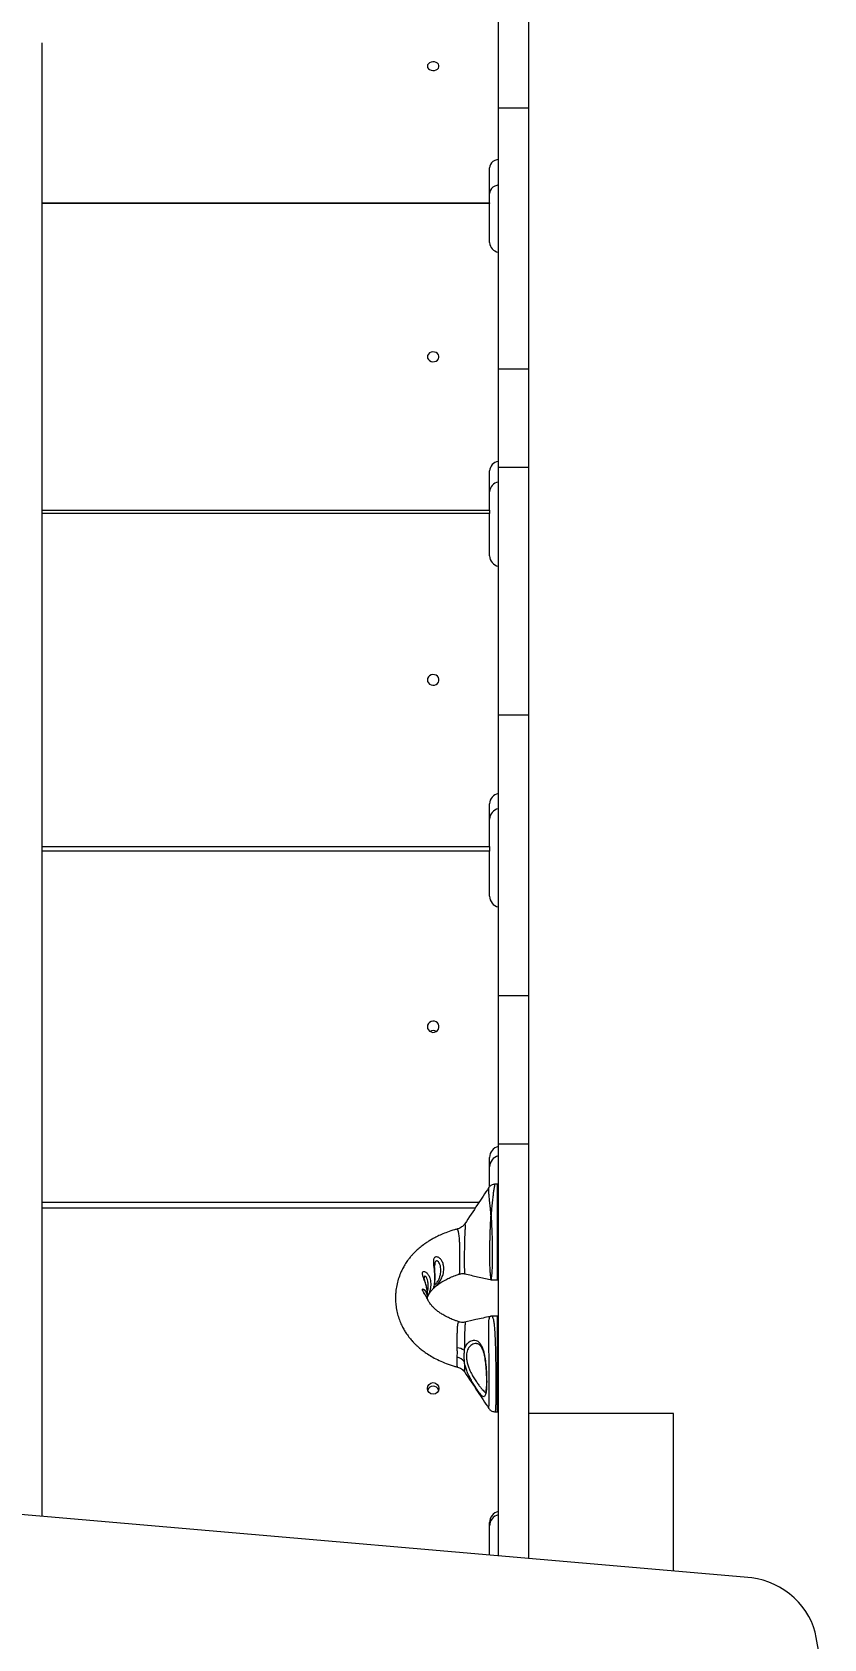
# Model space of a CAD drawing. Header units: millimetres. Extents: x -5906 to 5457, y -5155 to 4356.
# Drawn here: x 402 to 949, y 1171 to 2281 of the extents above; entities that cross this region are included whole.
import ezdxf

# ---------------------------------------------------------------- set-up
doc = ezdxf.new("R2010")
doc.units = ezdxf.units.MM
doc.layers.add('DIKOM_ОБЪЕКТ', color=7, linetype='Continuous')
doc.layers.add('DIKOM_РАЗМЕР_ОБЪЕКТА', color=7, linetype='Continuous')
doc.styles.add('style1', font='arial.ttf', dxfattribs={"width": 0.8})
doc.dimstyles.new('1-50', dxfattribs={"dimtxt": 300, "dimasz": 200, "dimexe": 100, "dimexo": 0, "dimgap": 100, "dimtad": 1, "dimtxsty": 'style1', "dimcen": 200, "dimclrd": 7, "dimclre": 7, "dimclrt": 7, "dimadec": 1, "dimazin": 2, "dimtfac": 1, "dimtmove": 0, "dimatfit": 2, "dimfxl": 0, "dimlwd": 25, "dimlwe": 18, "dimarcsym": 0})

# ---------------------------------------------------------------- blocks, each defined once
blk = doc.blocks.new('*D9')
at = {"layer": 'Defpoints', "color": 0, "transparency": 16777216}
for p in [(744.7, 2856.5), (-4941.7, -2428.9), (82.6, -2428.9)]:
    blk.add_point(p, dxfattribs=at)
at = {"layer": 'DIKOM_РАЗМЕР_ОБЪЕКТА', "color": 7, "lineweight": 18, "transparency": 16777216}
for p, q in [((744.7, 2856.5), (-5041.7, 2856.5)), ((82.6, -2428.9), (-5041.7, -2428.9))]:
    blk.add_line(p, q, dxfattribs=at)
at = {"layer": 'DIKOM_РАЗМЕР_ОБЪЕКТА', "color": 7, "lineweight": 25, "transparency": 16777216}
blk.add_line((-4941.7, 2656.5), (-4941.7, -2228.9), dxfattribs=at)
at = {"layer": 'DIKOM_РАЗМЕР_ОБЪЕКТА', "color": 7, "transparency": 16777216}
for points in [[(-4975.1, 2656.5), (-4908.4, 2656.5), (-4941.7, 2856.5)], [(-4975.1, -2228.9), (-4908.4, -2228.9), (-4941.7, -2428.9)]]:
    blk.add_solid(points, dxfattribs=at)
at = {"layer": 'DIKOM_РАЗМЕР_ОБЪЕКТА', "color": 7, "transparency": 16777216, "insert": (-5195, 213.8), "char_height": 300, "attachment_point": 5, "rotation": 90, "style": 'style1'}
blk.add_mtext('5300', dxfattribs=at)

msp = doc.modelspace()

# ---------------------------------------------------------------- linework, layer by layer
at = {"layer": 'DIKOM_ОБЪЕКТ', "color": 7, "linetype": 'Continuous', "lineweight": 15}
for p, q in [((723.723, 2288.014), (723.723, 2227.972)), ((744.723, 2288.014), (744.723, 2227.972)), ((744.723, 2227.972), (723.723, 2227.972)), ((723.723, 2227.972), (723.723, 2047.834)), ((744.723, 2227.972), (744.723, 2047.834)), ((717.723, 2162.69), (717.723, 2186.84)), ((408.608, 2162.69), (717.723, 2162.69)), ((717.723, 2162.286), (408.608, 2162.286)), ((717.723, 2162.69), (717.723, 2162.286)), ((717.723, 2135.149), (717.723, 2162.286)), ((744.723, 2047.834), (723.723, 2047.834)), ((723.723, 2047.834), (723.723, 1979.883)), ((744.723, 2047.834), (744.723, 1979.883)), ((717.723, 1950.274), (717.723, 1977.412)), ((744.723, 1979.883), (723.723, 1979.883)), ((723.723, 1979.883), (723.723, 1808.679)), ((744.723, 1979.883), (744.723, 1808.679)), ((408.571, 1950.274), (717.723, 1950.274)), ((717.723, 1948.126), (408.571, 1948.126)), ((717.723, 1950.274), (717.723, 1948.126)), ((717.723, 1918.67), (717.723, 1948.126)), ((744.723, 1808.679), (723.723, 1808.679)), ((723.723, 1808.679), (723.723, 1614.709)), ((744.723, 1808.679), (744.723, 1614.709)), ((717.723, 1718), (717.723, 1747.456)), ((717.723, 1714.755), (408.535, 1714.755)), ((408.536, 1718), (717.723, 1718)), ((717.723, 1718), (717.723, 1714.755)), ((717.723, 1683.705), (717.723, 1714.755)), ((744.723, 1614.709), (723.723, 1614.709)), ((723.723, 1614.709), (723.723, 1512.239)), ((744.723, 1614.709), (744.723, 1512.239)), ((744.723, 1512.239), (723.723, 1512.239)), ((723.723, 1512.239), (723.723, 1227.856)), ((744.723, 1512.239), (744.723, 1226.033)), ((717.723, 1482.99), (717.723, 1503.23)), ((723.223, 1484.644), (721.449, 1484.644)), ((723.223, 1418.644), (723.223, 1484.644)), ((408.531, 1472.181), (710.445, 1472.181)), ((707.746, 1468.123), (408.531, 1468.123)), ((695.558, 1453.75), (695.544, 1453.768)), ((696.664, 1422.651), (696.693, 1422.684)), ((700.647, 1422.766), (700.666, 1422.751)), ((718.723, 1419.619), (718.723, 1419.577)), ((719.316, 1418.644), (723.223, 1418.644)), ((674.669, 1406.213), (674.687, 1406.592)), ((700.657, 1389.322), (700.668, 1389.327)), ((723.223, 1393.509), (719.314, 1393.509)), ((723.223, 1327.509), (723.223, 1393.509)), ((700.553, 1354.878), (700.563, 1354.869)), ((721.444, 1327.509), (723.223, 1327.509)), ((844.723, 1326.268), (744.723, 1326.268)), ((844.723, 1217.354), (844.723, 1326.268)), ((898.902, 1212.652), (109.237, 1281.188)), ((717.723, 1228.377), (717.723, 1250.952))]:
    msp.add_line(p, q, dxfattribs=at)
at = {"layer": 'DIKOM_ОБЪЕКТ', "color": 7, "linetype": 'Continuous', "lineweight": 15, "flags": 128}
for points in [[(674.723, 2257.028), (674.901, 2256.138), (675.418, 2255.328), (676.229, 2254.668), (677.262, 2254.218), (678.424, 2254.018), (679.613, 2254.085), (680.723, 2254.414), (681.655, 2254.975), (682.327, 2255.718), (682.679, 2256.578), (682.679, 2257.478), (682.327, 2258.338), (681.655, 2259.082), (680.723, 2259.643), (679.613, 2259.971), (678.424, 2260.039), (677.262, 2259.838), (676.229, 2259.388), (675.418, 2258.729), (674.901, 2257.918), (674.723, 2257.028)], [(723.723, 2192.686), (722.662, 2192.418), (721.279, 2191.86), (720.066, 2191.11), (719.072, 2190.195), (718.332, 2189.151), (717.877, 2188.018), (717.723, 2186.84)], [(723.723, 2174.973), (722.662, 2174.705), (721.279, 2174.147), (720.066, 2173.396), (719.072, 2172.481), (718.332, 2171.437), (717.877, 2170.305), (717.723, 2169.127)], [(674.723, 2056.28), (674.901, 2055.28), (675.418, 2054.369), (676.229, 2053.628), (677.262, 2053.123), (678.424, 2052.898), (679.613, 2052.973), (680.723, 2053.342), (681.655, 2053.973), (682.327, 2054.808), (682.679, 2055.775), (682.679, 2056.786), (682.327, 2057.752), (681.655, 2058.587), (680.723, 2059.218), (679.613, 2059.587), (678.424, 2059.663), (677.262, 2059.438), (676.229, 2058.932), (675.418, 2058.191), (674.901, 2057.28), (674.723, 2056.28)], [(674.723, 1833.063), (674.901, 1831.978), (675.418, 1830.989), (676.229, 1830.184), (677.262, 1829.636), (678.424, 1829.391), (679.613, 1829.473), (680.723, 1829.874), (681.655, 1830.559), (682.327, 1831.466), (682.679, 1832.514), (682.679, 1833.612), (682.327, 1834.661), (681.655, 1835.567), (680.723, 1836.252), (679.613, 1836.653), (678.424, 1836.735), (677.262, 1836.491), (676.229, 1835.942), (675.418, 1835.137), (674.901, 1834.148), (674.723, 1833.063)], [(674.723, 1593.468), (674.901, 1592.324), (675.418, 1591.282), (676.229, 1590.433), (677.262, 1589.855), (678.424, 1589.598), (679.613, 1589.684), (680.723, 1590.107), (681.655, 1590.828), (682.327, 1591.784), (682.679, 1592.889), (682.679, 1594.046), (682.327, 1595.152), (681.655, 1596.108), (680.723, 1596.829), (679.613, 1597.252), (678.424, 1597.338), (677.262, 1597.081), (676.229, 1596.502), (675.418, 1595.654), (674.901, 1594.612), (674.723, 1593.468)], [(943.312, 1171.591), (942.584, 1175.28), (941.496, 1178.955), (940.06, 1182.584), (938.286, 1186.134), (936.192, 1189.573), (933.796, 1192.872), (931.118, 1196.002), (928.183, 1198.934), (925.016, 1201.644), (921.646, 1204.106), (918.101, 1206.3), (914.414, 1208.206), (910.616, 1209.806), (906.743, 1211.088), (902.826, 1212.039), (898.902, 1212.652)], [(948.715, 1142.814), (943.312, 1171.591)]]:
    msp.add_lwpolyline(points, dxfattribs=at)
at = {"layer": 'DIKOM_ОБЪЕКТ', "color": 7, "linetype": 'Continuous', "lineweight": 15}
msp.add_circle((678.713, 1343.595), 3.989, dxfattribs=at)
for centre, radius, start, end in [((724.915, 2135.693), 7.212, 184.32745, 260.488931), ((724.754, 1977.015), 7.042, 98.416071, 176.767548), ((724.754, 1962.707), 7.042, 98.416071, 176.767548), ((725.284, 1918.943), 7.565, 182.064817, 258.095811), ((725.196, 1747.257), 7.476, 101.363856, 178.475517), ((725.196, 1736.708), 7.476, 101.363856, 178.475517), ((725.555, 1683.805), 7.832, 180.72522, 256.476205), ((678.723, 1586.722), 4.096, 58.157633, 121.842367), ((725.521, 1503.158), 7.798, 103.329999, 179.468575), ((725.521, 1496.626), 7.798, 103.329999, 179.468575), ((723.223, 1484.144), 0.5, 0, 90), ((723.223, 1419.144), 0.5, 270, 0), ((723.223, 1393.009), 0.5, 0, 90), ((694.091, 1360.114), 11.61, 57.92213, 83.536924), ((693.417, 1356.594), 8.776, 38.801923, 76.962237), ((678.723, 1341.228), 4.004, 17.345024, 162.654976), ((723.223, 1328.009), 0.5, 270, 0), ((725.697, 1250.943), 7.974, 104.331606, 179.934299), ((725.697, 1248.59), 7.974, 104.331606, 179.934299)]:
    msp.add_arc(centre, radius, start, end, dxfattribs=at)
for points, knots in [([(408.563, 1255.209), (408.563, 1256.323), (408.562, 1261.448), (408.561, 1270.291), (408.558, 1281.473), (408.557, 1291.833), (408.555, 1301.378), (408.553, 1310.203), (408.552, 1318.587), (408.549, 1335.609), (408.545, 1361.544), (408.539, 1396.305), (408.535, 1431.901), (408.531, 1467.966), (408.528, 1504.147), (408.527, 1539.501), (408.527, 1574.095), (408.527, 1609.297), (408.529, 1645.08), (408.532, 1681.44), (408.535, 1717.189), (408.54, 1752.423), (408.545, 1787.243), (408.55, 1821.746), (408.555, 1856.037), (408.563, 1900.385), (408.572, 1954.655), (408.583, 2018.86), (408.593, 2074.26), (408.602, 2121.03), (408.608, 2159.256), (408.614, 2197.889), (408.618, 2230.568), (408.621, 2255.701), (408.622, 2267.753), (408.622, 2273.104)], [0, 0, 0, 0, 0.00274438, 0.01262689, 0.02185011, 0.03041453, 0.03832067, 0.04556905, 0.05239279, 0.05923921, 0.08812873, 0.11760339, 0.14760626, 0.1798369, 0.21206512, 0.24430603, 0.27655466, 0.30881659, 0.34484074, 0.38087891, 0.4169232, 0.45297796, 0.48903056, 0.52506639, 0.56108136, 0.59708038, 0.66548009, 0.7338838, 0.80231573, 0.84266648, 0.88302247, 0.92337852, 0.96372386, 0.98389202, 1, 1, 1, 1]), ([(717.18, 1482.318), (714.589, 1478.416), (708.987, 1469.981), (703.505, 1461.75), (700.559, 1457.326)], [0, 0, 0, 0, 0.46258251, 1, 1, 1, 1]), ([(718.724, 1463.085), (718.722, 1463.1), (718.706, 1463.22), (718.699, 1463.45), (718.663, 1463.861), (718.621, 1464.413), (718.542, 1465.368), (718.403, 1466.955), (718.275, 1468.263), (718.121, 1469.774), (717.971, 1471.18), (717.759, 1473.13), (717.569, 1474.932), (717.412, 1476.553), (717.299, 1477.982), (717.219, 1479.219), (717.174, 1480.272), (717.153, 1481.102), (717.15, 1481.72), (717.161, 1482.121), (717.175, 1482.32), (717.186, 1482.311), (717.188, 1482.309)], [0, 0, 0, 0, 0.00131358, 0.01051382, 0.01997991, 0.03733094, 0.059112, 0.10501017, 0.18159483, 0.18322389, 0.25352884, 0.32446743, 0.39736227, 0.4709004, 0.5429697, 0.61556186, 0.6897092, 0.76436599, 0.83397663, 0.90399786, 0.97531508, 1, 1, 1, 1]), ([(721.448, 1484.605), (721.187, 1484.608), (720.539, 1484.618), (719.576, 1484.319), (718.648, 1483.838), (717.925, 1483.249), (717.441, 1482.711), (717.253, 1482.415), (717.186, 1482.31)], [0, 0, 0, 0, 0.14502967, 0.35958556, 0.55505017, 0.7362294, 0.90702754, 1, 1, 1, 1]), ([(721.449, 1484.598), (721.442, 1484.613), (721.372, 1484.765), (721.192, 1484.163), (720.898, 1482.747), (720.531, 1480.323), (720.112, 1477.195), (719.659, 1473.435), (719.359, 1470.589), (719.096, 1467.808), (718.955, 1466.21), (718.814, 1464.32), (718.761, 1463.675), (718.739, 1463.266), (718.724, 1463.138), (718.724, 1463.099), (718.724, 1463.085)], [0, 0, 0, 0, 0.01505258, 0.15187647, 0.29269586, 0.43013075, 0.57159872, 0.69985461, 0.83133742, 0.83569495, 0.94502555, 0.96613597, 0.98973628, 0.99694738, 0.99884999, 1, 1, 1, 1]), ([(700.553, 1457.33), (700.357, 1457.052), (699.924, 1456.442), (699.025, 1455.562), (697.87, 1454.739), (696.713, 1454.13), (695.898, 1453.909), (695.534, 1453.811)], [0, 0, 0, 0, 0.18850979, 0.41454754, 0.61747476, 0.82933315, 1, 1, 1, 1]), ([(700.561, 1457.325), (700.575, 1457.339), (700.603, 1457.368), (700.657, 1457.269), (700.717, 1456.957), (700.769, 1456.313), (700.792, 1455.414), (700.775, 1454.265), (700.718, 1452.857), (700.636, 1451.201), (700.535, 1449.373), (700.46, 1447.644), (700.403, 1446.095), (700.364, 1444.756), (700.331, 1443.393), (700.304, 1441.883), (700.283, 1440.237), (700.27, 1438.46), (700.262, 1436.69), (700.259, 1434.634), (700.256, 1432.621), (700.251, 1430.694), (700.251, 1429.217), (700.255, 1427.937), (700.268, 1426.835), (700.288, 1425.831), (700.323, 1424.926), (700.37, 1424.145), (700.44, 1423.504), (700.519, 1423.042), (700.595, 1422.791), (700.635, 1422.772), (700.647, 1422.766)], [0, 0, 0, 0, 0.01938649, 0.04041028, 0.07376731, 0.10813698, 0.14074251, 0.17416189, 0.21171261, 0.25002953, 0.2900285, 0.33066413, 0.35684619, 0.38317818, 0.40995876, 0.43688528, 0.47148834, 0.5063781, 0.54214803, 0.57821378, 0.63391962, 0.67288472, 0.7122271, 0.74413243, 0.77625583, 0.8090878, 0.84217563, 0.87674877, 0.91165929, 0.94765306, 0.98408266, 1, 1, 1, 1]), ([(718.723, 1419.619), (718.721, 1419.624), (718.714, 1419.642), (718.703, 1419.69), (718.678, 1419.789), (718.633, 1419.998), (718.542, 1420.477), (718.429, 1421.292), (718.296, 1422.481), (718.195, 1423.857), (718.104, 1425.449), (718.035, 1427.232), (717.978, 1429.179), (717.941, 1431.285), (717.914, 1433.57), (717.904, 1436.076), (717.912, 1438.788), (717.94, 1441.567), (717.982, 1444.318), (718.036, 1447.023), (718.111, 1449.79), (718.198, 1452.537), (718.305, 1455.228), (718.427, 1457.858), (718.545, 1460.032), (718.632, 1461.759), (718.717, 1462.629), (718.723, 1463.069), (718.724, 1463.085)], [0, 0, 0, 0, 0.001128341, 0.004134623, 0.010440312, 0.022324879, 0.046548638, 0.098826202, 0.14798008, 0.197459503, 0.247993545, 0.29890626, 0.348022607, 0.397499785, 0.448129587, 0.49916511, 0.553886135, 0.609125121, 0.657682403, 0.706590603, 0.756590529, 0.806960369, 0.854268604, 0.901869932, 0.950348905, 0.974718017, 0.999122018, 1, 1, 1, 1]), ([(718.724, 1463.085), (718.726, 1463.069), (718.913, 1461.417), (719.004, 1457.961), (719.286, 1452.625), (719.448, 1447.154), (719.564, 1441.576), (719.604, 1436.277), (719.562, 1431.433), (719.459, 1427.332), (719.287, 1423.885), (719.091, 1421.659), (718.91, 1420.483), (718.818, 1419.998), (718.771, 1419.788), (718.749, 1419.69), (718.737, 1419.642), (718.735, 1419.624), (718.735, 1419.619)], [0, 0, 0, 0, 0.00093348, 0.09575447, 0.19304993, 0.29059878, 0.39091161, 0.50080324, 0.59944399, 0.70094797, 0.79961556, 0.901142, 0.95347713, 0.97770345, 0.98958372, 0.99588306, 0.99888076, 1, 1, 1, 1]), ([(695.559, 1453.745), (694.868, 1453.574), (692.415, 1452.965), (688.7, 1451.674), (684.594, 1450.041), (681.33, 1448.506), (678.675, 1447.105), (676.357, 1445.754), (674.121, 1444.322), (671.644, 1442.573), (669.085, 1440.537), (666.688, 1438.357), (664.804, 1436.428), (663.149, 1434.559), (661.436, 1432.413), (659.65, 1429.842), (658.017, 1427.075), (656.413, 1423.86), (654.954, 1420.17), (653.747, 1415.866), (653.035, 1411.794), (652.713, 1407.923), (652.708, 1404.165), (653.055, 1400.159), (653.815, 1396.01), (654.968, 1391.98), (656.379, 1388.376), (657.909, 1385.273), (659.251, 1382.984), (660.406, 1381.224), (661.406, 1379.818), (662.454, 1378.457), (663.478, 1377.225), (664.403, 1376.181), (665.28, 1375.242), (666.278, 1374.225), (667.602, 1372.958), (669.444, 1371.337), (671.851, 1369.431), (674.873, 1367.32), (678.537, 1365.106), (682.84, 1362.892), (687.773, 1360.822), (692.046, 1359.294), (694.777, 1358.612), (695.545, 1358.42)], [0, 0, 0, 0, 0.01266195, 0.04492892, 0.0738054, 0.09843037, 0.11778795, 0.13592032, 0.15493233, 0.17486255, 0.20240147, 0.22832991, 0.24944417, 0.2656028, 0.28647875, 0.31275937, 0.33826696, 0.36126254, 0.39572193, 0.42822076, 0.46054085, 0.48579736, 0.51240141, 0.54157268, 0.57330067, 0.60475186, 0.63473513, 0.66057115, 0.68349208, 0.69619652, 0.7099064, 0.7239618, 0.73641737, 0.74718807, 0.75633494, 0.76612469, 0.78086228, 0.80036954, 0.82421719, 0.85184334, 0.88260329, 0.91575287, 0.95049372, 0.98606996, 1, 1, 1, 1]), ([(696.693, 1422.684), (696.773, 1422.74), (697.016, 1422.907), (697.154, 1424.277), (697.237, 1426.181), (697.269, 1428.466), (697.267, 1431.177), (697.263, 1434.412), (697.242, 1437.756), (697.184, 1441.122), (697.076, 1444.172), (696.902, 1447.143), (696.58, 1450.118), (696.092, 1452.433), (695.716, 1453.655), (695.609, 1453.719), (695.558, 1453.75)], [0, 0, 0, 0, 0.04881478, 0.14678324, 0.21069689, 0.27616535, 0.36839979, 0.43431164, 0.51534373, 0.59944482, 0.65841074, 0.71891856, 0.80327874, 0.87758326, 0.941401, 1, 1, 1, 1]), ([(679.614, 1423.527), (679.522, 1424.474), (679.337, 1426.391), (678.976, 1429.274), (678.862, 1431.632), (679.113, 1432.945), (679.518, 1433.814), (679.958, 1434.235), (680.757, 1434.526), (681.42, 1434.498), (682.568, 1434.088), (683.851, 1433.117), (685.182, 1431.083), (685.946, 1428.691), (686.223, 1425.75), (685.809, 1422.634), (684.705, 1419.871), (683.561, 1417.949), (682.411, 1416.363), (681.078, 1414.867), (680.141, 1413.92), (679.537, 1413.325), (679.209, 1413.015), (678.903, 1412.791), (678.907, 1413.042), (679.227, 1414.242), (679.587, 1416.217), (679.819, 1419.057), (679.76, 1421.663), (679.634, 1423.269), (679.614, 1423.527)], [0, 0, 0, 0, 0.04617388, 0.09347857, 0.13703517, 0.16515843, 0.17411452, 0.20426843, 0.2116517, 0.24334725, 0.25349554, 0.29786314, 0.3435731, 0.3952037, 0.43779694, 0.5047757, 0.55986801, 0.58581151, 0.61251786, 0.65298373, 0.68161493, 0.68971933, 0.71648079, 0.72915225, 0.77246692, 0.81699595, 0.86432234, 0.92015804, 0.98721212, 1, 1, 1, 1]), ([(674.526, 1411.661), (674.394, 1412.375), (674.06, 1414.179), (673.167, 1417.086), (672.06, 1420.008), (671.354, 1422.15), (671.284, 1423.257), (671.49, 1423.99), (671.877, 1424.312), (672.514, 1424.39), (673.157, 1424.251), (674.218, 1423.636), (675.449, 1422.254), (676.394, 1420.201), (676.906, 1418.06), (677.091, 1416.012), (677.001, 1413.86), (676.63, 1411.679), (676.039, 1409.613), (675.488, 1408.313), (675.238, 1407.724)], [0, 0, 0, 0, 0.05608162, 0.14159634, 0.22317704, 0.28860563, 0.33432163, 0.35179272, 0.40439521, 0.42286924, 0.46140214, 0.50156462, 0.57795032, 0.65747111, 0.71572845, 0.77517167, 0.83411815, 0.89419668, 0.95214462, 1, 1, 1, 1]), ([(674.764, 1409.564), (674.875, 1410.108), (675.229, 1411.837), (675.391, 1414.637), (675.123, 1417.459), (674.535, 1419.517), (673.888, 1420.693), (673.362, 1421.105), (672.971, 1421.177), (672.741, 1421.049), (672.54, 1420.68), (672.521, 1420.316), (672.507, 1420.052)], [0, 0, 0, 0, 0.09283305, 0.29549079, 0.49466738, 0.62121548, 0.73230981, 0.81089016, 0.83767615, 0.90710827, 0.9324318, 1, 1, 1, 1]), ([(675.252, 1407.718), (675.307, 1407.842), (675.464, 1408.201), (675.875, 1408.906), (676.399, 1409.689), (676.859, 1410.316), (677.364, 1410.943), (677.866, 1411.521), (678.354, 1412.048), (678.973, 1412.679), (679.998, 1413.652), (681.644, 1415.044), (684.104, 1416.817), (687.093, 1418.602), (690.485, 1420.258), (693.602, 1421.561), (695.842, 1422.266), (696.745, 1422.55)], [0, 0, 0, 0, 0.04838728, 0.14038917, 0.18408655, 0.23161217, 0.27706673, 0.31588069, 0.34829572, 0.38048838, 0.43064607, 0.51174108, 0.61394655, 0.73289524, 0.83007691, 0.93157325, 1, 1, 1, 1]), ([(679.767, 1416.057), (679.762, 1415.94), (679.749, 1415.591), (679.826, 1415.437), (680, 1415.402), (680.2, 1415.523), (680.57, 1415.86), (680.891, 1416.213), (681.403, 1416.849), (681.763, 1417.357), (682.436, 1418.458), (683.183, 1420.027), (683.862, 1422.527), (684.079, 1424.953), (683.931, 1427.263), (683.528, 1429.112), (682.819, 1430.666), (681.978, 1431.55), (681.311, 1431.741), (680.812, 1431.661), (680.493, 1431.445), (680.158, 1430.98), (679.985, 1430.531), (679.795, 1429.619), (679.737, 1428.863), (679.754, 1428.208), (679.756, 1428.149)], [0, 0, 0, 0, 0.02140359, 0.06405963, 0.07918131, 0.11659319, 0.13063719, 0.17010891, 0.17862294, 0.22397741, 0.2323079, 0.30667535, 0.39199118, 0.50138369, 0.57126386, 0.65349259, 0.7217652, 0.78296585, 0.82241974, 0.83797016, 0.8746775, 0.8871102, 0.9243921, 0.93549075, 0.9941486, 1, 1, 1, 1]), ([(680.063, 1419.828), (680.067, 1420.143), (680.081, 1421.083), (680.043, 1422.697), (679.938, 1424.521), (679.834, 1426.079), (679.761, 1427.268), (679.756, 1427.896), (679.753, 1428.148)], [0, 0, 0, 0, 0.12288307, 0.36648224, 0.59217234, 0.76350712, 0.90481715, 1, 1, 1, 1]), ([(696.702, 1422.556), (696.806, 1422.593), (697.402, 1422.806), (698.525, 1422.961), (699.778, 1422.969), (700.428, 1422.819), (700.648, 1422.769)], [0, 0, 0, 0, 0.08001539, 0.4569369, 0.81654089, 1, 1, 1, 1]), ([(700.663, 1422.734), (703.606, 1422.07), (709.556, 1420.73), (715.261, 1419.432), (718.145, 1418.776)], [0, 0, 0, 0, 0.49460807, 1, 1, 1, 1]), ([(674.7, 1405.553), (674.252, 1406.371), (673.371, 1407.977), (672.132, 1409.881), (671.55, 1410.991), (671.287, 1411.753), (671.31, 1412.147), (671.639, 1412.398), (672.062, 1412.238), (672.751, 1411.646), (673.495, 1410.675), (674.23, 1408.774), (674.617, 1407.136), (674.685, 1406.212), (674.705, 1405.947)], [0, 0, 0, 0, 0.11810918, 0.23214035, 0.30892897, 0.34033097, 0.42714136, 0.46108344, 0.58679766, 0.59525132, 0.72639159, 0.86135367, 0.9602261, 1, 1, 1, 1]), ([(674.71, 1405.531), (674.659, 1405.634), (674.367, 1406.225), (673.85, 1407.152), (673.246, 1408.204), (672.791, 1409.006), (672.522, 1409.519), (672.408, 1409.797), (672.416, 1409.774), (672.418, 1409.766)], [0, 0, 0, 0, 0.05117319, 0.2947172, 0.48325181, 0.64772142, 0.80809987, 0.94168044, 1, 1, 1, 1]), ([(674.774, 1409.291), (674.767, 1409.562), (674.742, 1410.55), (674.51, 1412.102), (674.197, 1413.715), (673.857, 1415.112), (673.498, 1416.413), (673.107, 1417.709), (672.804, 1418.726), (672.606, 1419.476), (672.511, 1419.938), (672.5, 1420.119), (672.499, 1420.082), (672.499, 1420.077)], [0, 0, 0, 0, 0.06822485, 0.24898714, 0.37782083, 0.45956552, 0.5878409, 0.69513555, 0.78567636, 0.86157234, 0.9288354, 0.99002849, 1, 1, 1, 1]), ([(674.687, 1406.592), (674.757, 1407.398), (674.896, 1409), (674.649, 1410.778), (674.526, 1411.661)], [0, 0, 0, 0, 0.50304445, 1, 1, 1, 1]), ([(679.743, 1415.783), (679.744, 1415.794), (679.747, 1415.823), (679.781, 1416.11), (679.846, 1416.64), (679.94, 1417.519), (680.023, 1418.611), (680.05, 1419.44), (680.063, 1419.828)], [0, 0, 0, 0, 0.06952191, 0.17762023, 0.32799448, 0.53870317, 0.78399034, 1, 1, 1, 1]), ([(718.145, 1418.777), (718.198, 1418.776), (718.306, 1418.775), (718.47, 1418.949), (718.591, 1419.221), (718.701, 1419.461), (718.711, 1419.573), (718.712, 1419.577)], [0, 0, 0, 0, 0.261865057, 0.532886048, 0.805253995, 0.992909735, 1, 1, 1, 1]), ([(718.148, 1418.78), (718.162, 1418.775), (718.526, 1418.649), (718.927, 1418.652), (719.312, 1418.654)], [0, 0, 0, 0, 0.03937939, 1, 1, 1, 1]), ([(718.723, 1419.577), (718.725, 1419.573), (718.775, 1419.463), (718.857, 1419.091), (719.073, 1418.694), (719.245, 1418.694), (719.316, 1418.694)], [0, 0, 0, 0, 0.00658275, 0.17860021, 0.66640642, 1, 1, 1, 1]), ([(674.491, 1406.204), (674.678, 1406.554), (674.921, 1407.01), (675.126, 1407.493), (675.174, 1407.606)], [0, 0, 0, 0, 0.766536412, 1, 1, 1, 1]), ([(675.185, 1404.464), (675.119, 1404.643), (674.983, 1405.012), (674.796, 1405.369), (674.7, 1405.553)], [0, 0, 0, 0, 0.48490142, 1, 1, 1, 1]), ([(674.769, 1405.415), (674.768, 1405.474), (674.767, 1405.643), (674.739, 1405.798), (674.721, 1405.899)], [0, 0, 0, 0, 0.35413729, 1, 1, 1, 1]), ([(674.734, 1405.95), (674.729, 1405.987), (674.718, 1406.076), (674.728, 1406.161), (674.733, 1406.211)], [0, 0, 0, 0, 0.42113375, 1, 1, 1, 1]), ([(674.741, 1406.584), (674.783, 1407.017), (674.853, 1407.755), (674.809, 1408.537), (674.79, 1408.861)], [0, 0, 0, 0, 0.58577942, 1, 1, 1, 1]), ([(696.69, 1389.625), (695.895, 1389.876), (693.941, 1390.492), (691.297, 1391.572), (688.84, 1392.707), (686.923, 1393.712), (685.039, 1394.798), (683.047, 1396.092), (681.043, 1397.6), (679.413, 1399.028), (678.26, 1400.191), (677.431, 1401.123), (676.735, 1401.989), (676.077, 1402.922), (675.576, 1403.763), (675.293, 1404.296), (675.222, 1404.471), (675.219, 1404.477)], [0, 0, 0, 0, 0.05835764, 0.14353068, 0.21618682, 0.27381659, 0.32712683, 0.41199811, 0.50305058, 0.59345444, 0.66622115, 0.71392047, 0.77529003, 0.85322648, 0.92928878, 0.99762764, 1, 1, 1, 1]), ([(695.398, 1371.651), (695.4, 1372.984), (695.404, 1375.105), (695.412, 1378.139), (695.423, 1380.356), (695.446, 1382.336), (695.486, 1384.062), (695.583, 1386.137), (695.822, 1388.136), (696.246, 1389.375), (696.559, 1389.771), (696.659, 1389.561), (696.673, 1389.531)], [0, 0, 0, 0, 0.16997303, 0.2705096, 0.37315839, 0.44379086, 0.52128919, 0.60074425, 0.73983109, 0.85814657, 0.97967802, 1, 1, 1, 1]), ([(700.649, 1389.353), (700.586, 1389.335), (700.121, 1389.202), (699.036, 1389.15), (697.739, 1389.232), (696.962, 1389.509), (696.703, 1389.601)], [0, 0, 0, 0, 0.05528765, 0.40562037, 0.80137889, 1, 1, 1, 1]), ([(700.668, 1389.327), (700.691, 1389.355), (700.764, 1389.442), (700.802, 1388.843), (700.756, 1387.753), (700.69, 1386.547), (700.606, 1385.078), (700.544, 1383.788), (700.474, 1382.103), (700.401, 1379.944), (700.34, 1377.259), (700.286, 1373.872), (700.269, 1371.577), (700.257, 1369.952)], [0, 0, 0, 0, 0.05880121, 0.18663086, 0.26009434, 0.33639531, 0.40684716, 0.47952842, 0.50627733, 0.61719956, 0.73266857, 0.81066559, 1, 1, 1, 1]), ([(718.131, 1393.374), (714.834, 1392.626), (708.964, 1391.292), (703.184, 1389.988), (700.649, 1389.417)], [0, 0, 0, 0, 0.56148186, 1, 1, 1, 1]), ([(717.193, 1329.847), (717.208, 1329.9), (717.241, 1330.014), (717.296, 1331.161), (717.347, 1333.054), (717.389, 1335.659), (717.42, 1338.94), (717.438, 1342.618), (717.443, 1346.723), (717.436, 1351.165), (717.416, 1356.043), (717.383, 1361.099), (717.339, 1366.135), (717.286, 1371.098), (717.23, 1375.806), (717.177, 1380.204), (717.144, 1384.151), (717.161, 1387.583), (717.274, 1390.39), (717.547, 1392.394), (717.887, 1393.319), (718.097, 1393.312), (718.148, 1393.311)], [0, 0, 0, 0, 0.04679388, 0.09939169, 0.15007221, 0.20206568, 0.25242744, 0.30411881, 0.34873996, 0.39902298, 0.45064031, 0.50113337, 0.55295445, 0.60390976, 0.6561722, 0.70795158, 0.76101381, 0.81425635, 0.86887262, 0.9241953, 0.98152023, 1, 1, 1, 1]), ([(719.315, 1393.467), (719.034, 1393.482), (718.629, 1393.504), (718.253, 1393.382), (718.139, 1393.345)], [0, 0, 0, 0, 0.69527416, 1, 1, 1, 1]), ([(719.315, 1393.483), (719.324, 1393.492), (719.484, 1393.647), (719.844, 1393.029), (720.312, 1391.526), (720.72, 1389.005), (721.048, 1385.786), (721.319, 1381.81), (721.534, 1377.271), (721.706, 1372.212), (721.838, 1366.867), (721.937, 1361.292), (722.006, 1355.745), (722.047, 1350.283), (722.06, 1345.346), (722.05, 1340.807), (722.016, 1336.759), (721.953, 1333.23), (721.861, 1330.434), (721.735, 1328.555), (721.599, 1327.571), (721.486, 1327.611), (721.443, 1327.626)], [0, 0, 0, 0, 0.00320895, 0.05951404, 0.11765761, 0.17051115, 0.22488896, 0.27773397, 0.33210859, 0.38494997, 0.4393222, 0.49216161, 0.54653236, 0.59937332, 0.65374613, 0.70071563, 0.75356928, 0.80795582, 0.86082496, 0.91522799, 0.968147, 1, 1, 1, 1]), ([(700.257, 1369.952), (700.303, 1370.148), (700.504, 1370.996), (700.996, 1372.366), (701.865, 1373.932), (702.962, 1375.233), (704.316, 1376.269), (705.862, 1376.914), (707.548, 1377.047), (709.216, 1376.545), (710.267, 1375.705), (711.214, 1374.633), (712.071, 1373.353), (713.068, 1370.979), (713.86, 1368.193), (714.459, 1365.224), (714.923, 1362.032), (715.264, 1358.792), (715.507, 1355.497), (715.655, 1352.305), (715.72, 1349.233), (715.704, 1346.419), (715.605, 1343.888), (715.423, 1341.751), (715.147, 1340.025), (714.773, 1338.787), (714.283, 1338.043), (713.671, 1337.821), (712.912, 1338.119), (711.999, 1338.918), (710.908, 1340.203), (709.958, 1341.498), (708.896, 1343.035), (707.707, 1344.841), (705.989, 1347.652), (704.208, 1350.869), (702.656, 1354.144), (701.444, 1357.328), (700.683, 1359.906), (700.373, 1361.496), (700.256, 1362.094)], [0, 0, 0, 0, 0.00675006, 0.02911597, 0.05196247, 0.07700487, 0.10253497, 0.13245789, 0.16311647, 0.19573014, 0.22949385, 0.23127808, 0.26255268, 0.29499254, 0.32360399, 0.35311694, 0.38070367, 0.40909142, 0.43635735, 0.46439255, 0.49154042, 0.51944641, 0.54653451, 0.57437599, 0.60141422, 0.62920375, 0.65621111, 0.6839718, 0.71104657, 0.73888111, 0.76644792, 0.79478199, 0.80235116, 0.83295479, 0.86444335, 0.89760651, 0.93178958, 0.95761053, 0.9840736, 1, 1, 1, 1]), ([(695.397, 1365.144), (695.42, 1366.135), (695.467, 1368.147), (695.421, 1370.471), (695.398, 1371.651)], [0, 0, 0, 0, 0.49244162, 1, 1, 1, 1]), ([(700.257, 1369.952), (700.113, 1368.851), (699.792, 1366.4), (700.091, 1363.624), (700.256, 1362.094)], [0, 0, 0, 0, 0.44886531, 1, 1, 1, 1]), ([(708.652, 1374.635), (708.318, 1374.638), (707.448, 1374.648), (706.128, 1374.171), (704.784, 1373.34), (703.702, 1372.267), (702.837, 1370.941), (702.198, 1369.405), (701.805, 1367.606), (701.668, 1365.519), (701.859, 1363.179), (702.213, 1361.454), (702.683, 1359.705), (703.274, 1357.927), (704.47, 1355.164), (706.005, 1352.306), (707.755, 1349.508), (709.458, 1347.024), (710.644, 1345.415), (711.707, 1344.039), (712.659, 1342.867), (713.75, 1341.715), (714.504, 1341.05), (714.847, 1340.931), (714.936, 1340.9)], [0, 0, 0, 0, 0.03649806, 0.09519887, 0.1433112, 0.19138874, 0.23359725, 0.27577259, 0.31831032, 0.36082961, 0.40809989, 0.45540312, 0.45854596, 0.50753126, 0.55657389, 0.62120031, 0.68588703, 0.74632324, 0.80673373, 0.8214428, 0.87541211, 0.92935886, 0.98161256, 1, 1, 1, 1]), ([(708.65, 1374.657), (708.797, 1374.664), (709.254, 1374.684), (709.877, 1374.446), (710.551, 1374.007), (711.043, 1373.524), (711.516, 1372.943), (712.067, 1372.074), (712.684, 1370.778), (713.242, 1369.228), (713.738, 1367.447), (714.171, 1365.478), (714.54, 1363.34), (714.849, 1361.074), (715.099, 1358.731), (715.292, 1356.349), (715.433, 1353.977), (715.523, 1351.661), (715.562, 1349.442), (715.553, 1347.367), (715.498, 1345.481), (715.395, 1343.822), (715.25, 1342.434), (715.075, 1341.401), (714.905, 1340.73), (714.757, 1340.37), (714.745, 1340.355), (714.74, 1340.348)], [0, 0, 0, 0, 0.02764746, 0.0861222, 0.13235643, 0.15988567, 0.18241019, 0.22411202, 0.26617871, 0.30841888, 0.35024637, 0.39272316, 0.43580331, 0.47889527, 0.52262142, 0.5662872, 0.61009699, 0.65415259, 0.69791195, 0.74186622, 0.78531765, 0.82836287, 0.87085413, 0.91164153, 0.94625373, 0.97682869, 1, 1, 1, 1]), ([(695.542, 1358.438), (695.529, 1358.426), (695.441, 1358.333), (695.436, 1359.08), (695.411, 1360.323), (695.403, 1362.156), (695.399, 1363.96), (695.397, 1365.144)], [0, 0, 0, 0, 0.04300899, 0.31035833, 0.48359668, 0.66088946, 1, 1, 1, 1]), ([(695.524, 1358.383), (696.011, 1358.234), (697.028, 1357.923), (698.402, 1357.096), (699.448, 1356.203), (700.16, 1355.4), (700.422, 1355.008), (700.53, 1354.846)], [0, 0, 0, 0, 0.23620699, 0.49380032, 0.7370485, 0.89153073, 1, 1, 1, 1]), ([(700.256, 1362.094), (700.262, 1361.372), (700.275, 1359.917), (700.31, 1358.037), (700.364, 1356.43), (700.439, 1355.405), (700.506, 1354.901), (700.545, 1354.882), (700.553, 1354.878)], [0, 0, 0, 0, 0.197245856, 0.397648671, 0.59996465, 0.808092776, 0.959464953, 1, 1, 1, 1]), ([(700.533, 1354.865), (703.506, 1350.395), (709.088, 1342.002), (714.601, 1333.712), (717.178, 1329.838)], [0, 0, 0, 0, 0.53256741, 1, 1, 1, 1]), ([(717.188, 1329.829), (717.188, 1329.825), (717.189, 1329.804), (717.191, 1329.828), (717.193, 1329.847)], [0, 0, 0, 0, 0.22797013, 1, 1, 1, 1]), ([(717.194, 1329.834), (717.256, 1329.734), (717.453, 1329.418), (717.998, 1328.826), (718.833, 1328.188), (719.872, 1327.726), (720.777, 1327.499), (721.309, 1327.533), (721.446, 1327.542)], [0, 0, 0, 0, 0.08893014, 0.28206001, 0.48746083, 0.70265588, 0.92367944, 1, 1, 1, 1])]:
    msp.add_open_spline(points, degree=3, knots=knots, dxfattribs=at)

# ---------------------------------------------------------------- dimensions: what is measured, and where the dimension line sits
at = {"layer": 'DIKOM_РАЗМЕР_ОБЪЕКТА'}
dim = msp.add_linear_dim(base=(-4941.747, -2428.924), p1=(744.723, 2856.47), p2=(82.584, -2428.924), angle=90, text='5300', dimstyle='1-50', dxfattribs=at)
dim.commit()
dim.dimension.update_dxf_attribs({"geometry": '*D9', "text_midpoint": (-4941.747, 213.773), "dimtype": 160})

doc.saveas('drawing.dxf')
